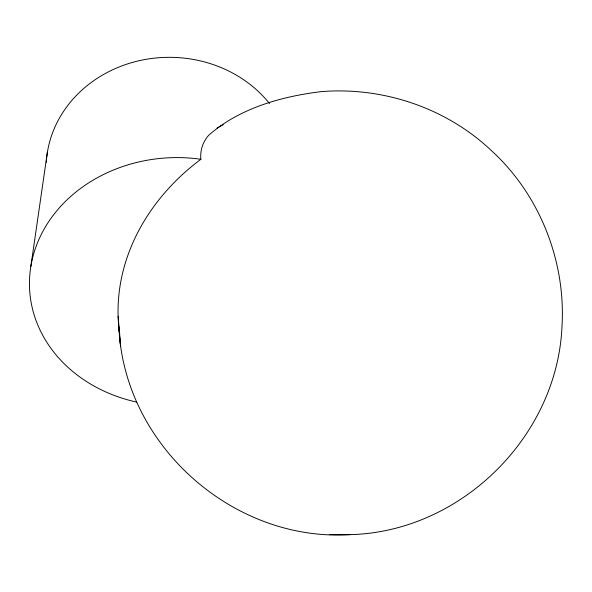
<?xml version="1.0" encoding="UTF-8"?>
<svg xmlns="http://www.w3.org/2000/svg" width="592" height="592" viewBox="0 0 592 592"><rect width="100%" height="100%" fill="white"/><g stroke="black" fill="none" stroke-linecap="round" stroke-linejoin="round"><path stroke-width="0.89" d="M30.851 266.378L47.382 152.277M118.933 327.635C124.068 445.066 232.848 542.043 349.998 534.643C460.665 532.03 557.39 436.785 562 326.207C565.893 260.613 539.327 193.754 490.398 149.687C445.473 107.574 382.277 86.61 321.071 91.649C281.318 96.474 239.235 108.314 208.643 135.316C202.908 141.791 199.896 150.634 200.88 159.27A219.691 184.208 -14.4 0 0 119.776 334.517M217.042 128.042L223.184 124.66M329.811 534.598L349.998 534.643M119.184 330.092L120.531 346.009L118.134 316.365M46.257 162.4A123.336 111.126 0.1 0 1 134.724 61.797A123.336 111.126 0.1 0 1 269.486 103.533M136.737 402.101A145.491 124.15 -2.7 0 1 33.034 256.173A145.491 124.15 -2.7 0 1 200.88 159.27"/></g></svg>
